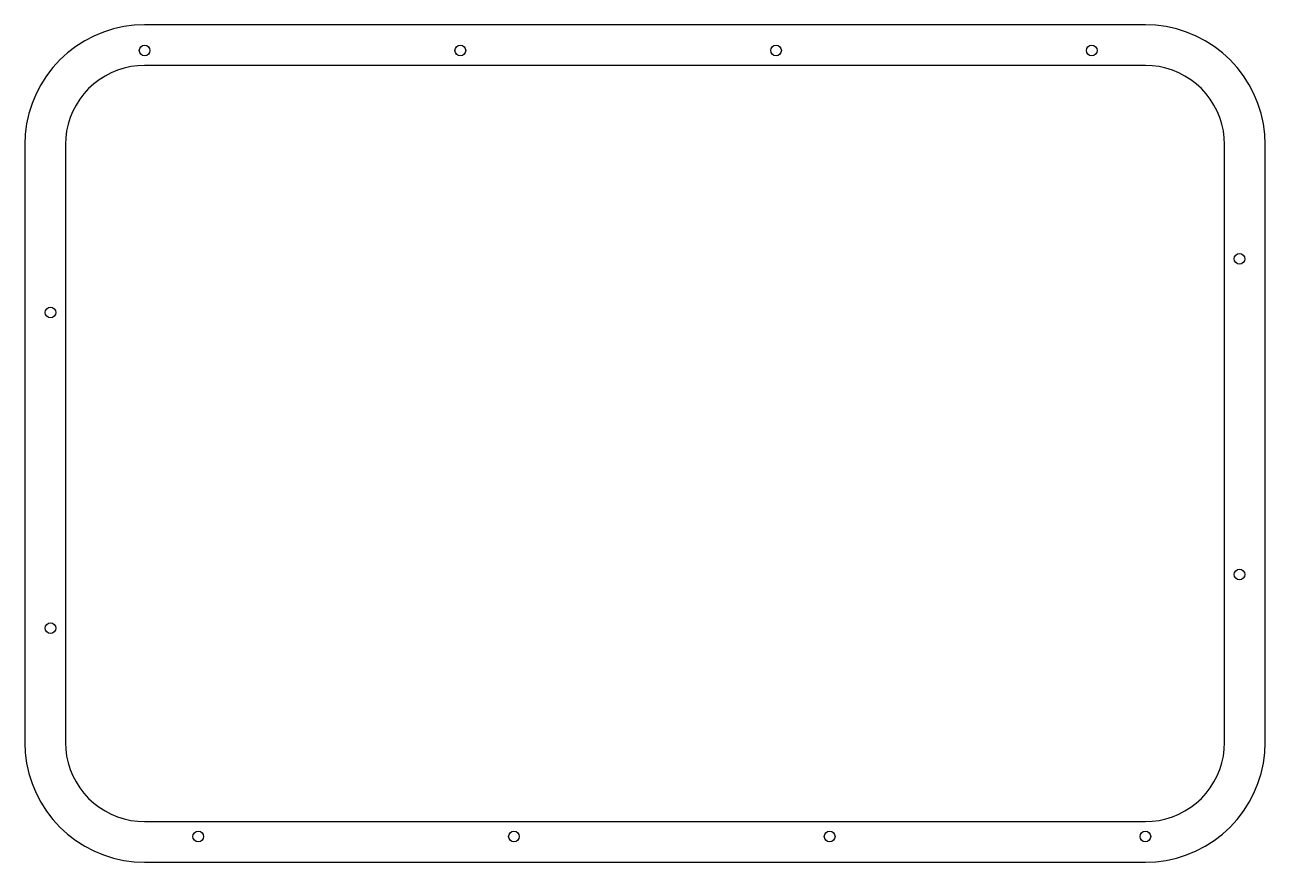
# Model space of a CAD drawing. Header units: metres. Extents: x 0 to 580, y 0 to 391.
import ezdxf

# ---------------------------------------------------------------- set-up
doc = ezdxf.new("R2010")
doc.units = ezdxf.units.M

msp = doc.modelspace()

# ---------------------------------------------------------------- linework, layer by layer
at = {"layer": 'CHANNEL'}
for p, q in [((41.5061, 389.4918), (36.8469, 388.0228)), ((46.2757, 390.5492), (41.5061, 389.4918)), ((51.1193, 391.1869), (46.2757, 390.5492)), ((56, 391.4), (51.1193, 391.1869)), ((523.7, 391.4), (56, 391.4)), ((528.5807, 391.1869), (523.7, 391.4)), ((533.4243, 390.5492), (528.5807, 391.1869)), ((538.1939, 389.4918), (533.4243, 390.5492)), ((542.8531, 388.0228), (538.1939, 389.4918)), ((28, 383.8974), (23.8797, 381.2725)), ((32.3334, 386.1532), (28, 383.8974)), ((36.8469, 388.0228), (32.3334, 386.1532)), ((547.3666, 386.1532), (542.8531, 388.0228)), ((551.7, 383.8974), (547.3666, 386.1532)), ((555.8203, 381.2725), (551.7, 383.8974)), ((20.0039, 378.2985), (16.402, 374.998)), ((23.8797, 381.2725), (20.0039, 378.2985)), ((559.6961, 378.2985), (555.8203, 381.2725)), ((563.298, 374.998), (559.6961, 378.2985)), ((13.1015, 371.3961), (10.1275, 367.5203)), ((16.402, 374.998), (13.1015, 371.3961)), ((566.5985, 371.3961), (563.298, 374.998)), ((569.5725, 367.5203), (566.5985, 371.3961)), ((10.1275, 367.5203), (7.5026, 363.4)), ((572.1974, 363.4), (569.5725, 367.5203)), ((7.5026, 363.4), (5.2468, 359.0666)), ((574.4532, 359.0666), (572.1974, 363.4)), ((3.3772, 354.5531), (1.9082, 349.8939)), ((5.2468, 359.0666), (3.3772, 354.5531)), ((576.3228, 354.5531), (574.4532, 359.0666)), ((577.7918, 349.8939), (576.3228, 354.5531)), ((1.9082, 349.8939), (0.8508, 345.1243)), ((578.8492, 345.1243), (577.7918, 349.8939)), ((0.8508, 345.1243), (0.2131, 340.2807)), ((579.4869, 340.2807), (578.8492, 345.1243)), ((0.2131, 340.2807), (0, 335.4)), ((579.7, 335.4), (579.4869, 340.2807)), ((0, 335.4), (0, 56)), ((579.7, 56), (579.7, 335.4)), ((0, 56), (0.2131, 51.1193)), ((579.4869, 51.1193), (579.7, 56)), ((0.2131, 51.1193), (0.8508, 46.2757)), ((578.8492, 46.2757), (579.4869, 51.1193)), ((0.8508, 46.2757), (1.9082, 41.5061)), ((1.9082, 41.5061), (3.3772, 36.8469)), ((576.3228, 36.8469), (577.7918, 41.5061)), ((577.7918, 41.5061), (578.8492, 46.2757)), ((3.3772, 36.8469), (5.2468, 32.3334)), ((574.4532, 32.3334), (576.3228, 36.8469)), ((5.2468, 32.3334), (7.5026, 28)), ((572.1974, 28), (574.4532, 32.3334)), ((7.5026, 28), (10.1275, 23.8797)), ((10.1275, 23.8797), (13.1015, 20.0039)), ((566.5985, 20.0039), (569.5725, 23.8797)), ((569.5725, 23.8797), (572.1974, 28)), ((13.1015, 20.0039), (16.402, 16.402)), ((563.298, 16.402), (566.5985, 20.0039)), ((16.402, 16.402), (20.0039, 13.1015)), ((20.0039, 13.1015), (23.8797, 10.1275)), ((555.8203, 10.1275), (559.6961, 13.1015)), ((559.6961, 13.1015), (563.298, 16.402)), ((23.8797, 10.1275), (28, 7.5026)), ((28, 7.5026), (32.3334, 5.2468)), ((547.3666, 5.2468), (551.7, 7.5026)), ((551.7, 7.5026), (555.8203, 10.1275)), ((32.3334, 5.2468), (36.8469, 3.3772)), ((36.8469, 3.3772), (41.5061, 1.9082)), ((41.5061, 1.9082), (46.2757, 0.8508)), ((46.2757, 0.8508), (51.1193, 0.2131)), ((51.1193, 0.2131), (56, 0)), ((56, 0), (523.7, 0)), ((523.7, 0), (528.5807, 0.2131)), ((528.5807, 0.2131), (533.4243, 0.8508)), ((533.4243, 0.8508), (538.1939, 1.9082)), ((538.1939, 1.9082), (542.8531, 3.3772)), ((542.8531, 3.3772), (547.3666, 5.2468))]:
    msp.add_line(p, q, dxfattribs=at)
at = {"layer": 'CUT'}
for p, q in [((46.4237, 371.1393), (43.3453, 370.1686)), ((49.575, 371.8379), (46.4237, 371.1393)), ((52.7752, 372.2592), (49.575, 371.8379)), ((56, 372.4), (52.7752, 372.2592)), ((523.7, 372.4), (56, 372.4)), ((526.9248, 372.2592), (523.7, 372.4)), ((530.125, 371.8379), (526.9248, 372.2592)), ((533.2763, 371.1393), (530.125, 371.8379)), ((536.3547, 370.1686), (533.2763, 371.1393)), ((34.7777, 365.7086), (32.2169, 363.7436)), ((37.5, 367.4429), (34.7777, 365.7086)), ((40.3631, 368.9334), (37.5, 367.4429)), ((43.3453, 370.1686), (40.3631, 368.9334)), ((539.3369, 368.9334), (536.3547, 370.1686)), ((542.2, 367.4429), (539.3369, 368.9334)), ((544.9223, 365.7086), (542.2, 367.4429)), ((547.4831, 363.7436), (544.9223, 365.7086)), ((29.837, 361.563), (27.6564, 359.1831)), ((32.2169, 363.7436), (29.837, 361.563)), ((549.863, 361.563), (547.4831, 363.7436)), ((552.0436, 359.1831), (549.863, 361.563)), ((23.9571, 353.9), (22.4666, 351.0369)), ((25.6914, 356.6223), (23.9571, 353.9)), ((27.6564, 359.1831), (25.6914, 356.6223)), ((554.0086, 356.6223), (552.0436, 359.1831)), ((555.7429, 353.9), (554.0086, 356.6223)), ((557.2334, 351.0369), (555.7429, 353.9)), ((21.2314, 348.0547), (20.2607, 344.9763)), ((22.4666, 351.0369), (21.2314, 348.0547)), ((558.4686, 348.0547), (557.2334, 351.0369)), ((559.4393, 344.9763), (558.4686, 348.0547)), ((20.2607, 344.9763), (19.5621, 341.825)), ((560.1379, 341.825), (559.4393, 344.9763)), ((19.1408, 338.6248), (19, 335.4)), ((19.5621, 341.825), (19.1408, 338.6248)), ((560.5592, 338.6248), (560.1379, 341.825)), ((560.7, 335.4), (560.5592, 338.6248)), ((19, 335.4), (19, 56)), ((560.7, 56), (560.7, 335.4)), ((19, 56), (19.1408, 52.7752)), ((19.1408, 52.7752), (19.5621, 49.575)), ((560.1379, 49.575), (560.5592, 52.7752)), ((560.5592, 52.7752), (560.7, 56)), ((19.5621, 49.575), (20.2607, 46.4237)), ((20.2607, 46.4237), (21.2314, 43.3453)), ((558.4686, 43.3453), (559.4393, 46.4237)), ((559.4393, 46.4237), (560.1379, 49.575)), ((21.2314, 43.3453), (22.4666, 40.3631)), ((557.2334, 40.3631), (558.4686, 43.3453)), ((22.4666, 40.3631), (23.9571, 37.5)), ((23.9571, 37.5), (25.6914, 34.7777)), ((554.0086, 34.7777), (555.7429, 37.5)), ((555.7429, 37.5), (557.2334, 40.3631)), ((25.6914, 34.7777), (27.6564, 32.2169)), ((27.6564, 32.2169), (29.837, 29.837)), ((29.837, 29.837), (32.2169, 27.6564)), ((547.4831, 27.6564), (549.863, 29.837)), ((549.863, 29.837), (552.0436, 32.2169)), ((552.0436, 32.2169), (554.0086, 34.7777)), ((32.2169, 27.6564), (34.7777, 25.6914)), ((34.7777, 25.6914), (37.5, 23.9571)), ((37.5, 23.9571), (40.3631, 22.4666)), ((539.3369, 22.4666), (542.2, 23.9571)), ((542.2, 23.9571), (544.9223, 25.6914)), ((544.9223, 25.6914), (547.4831, 27.6564)), ((40.3631, 22.4666), (43.3453, 21.2314)), ((43.3453, 21.2314), (46.4237, 20.2607)), ((46.4237, 20.2607), (49.575, 19.5621)), ((49.575, 19.5621), (52.7752, 19.1408)), ((52.7752, 19.1408), (56, 19)), ((56, 19), (523.7, 19)), ((523.7, 19), (526.9248, 19.1408)), ((526.9248, 19.1408), (530.125, 19.5621)), ((530.125, 19.5621), (533.2763, 20.2607)), ((533.2763, 20.2607), (536.3547, 21.2314)), ((536.3547, 21.2314), (539.3369, 22.4666))]:
    msp.add_line(p, q, dxfattribs=at)
for centre in [(56, 379.4), (203.5458, 379.4), (351.0915, 379.4), (498.6373, 379.4), (567.7, 282.0042), (12, 256.9415), (567.7, 134.4585), (12, 109.3958), (81.0627, 12), (228.6085, 12), (376.1542, 12), (523.7, 12)]:
    msp.add_circle(centre, 2.5, dxfattribs=at)

doc.saveas('drawing.dxf')
